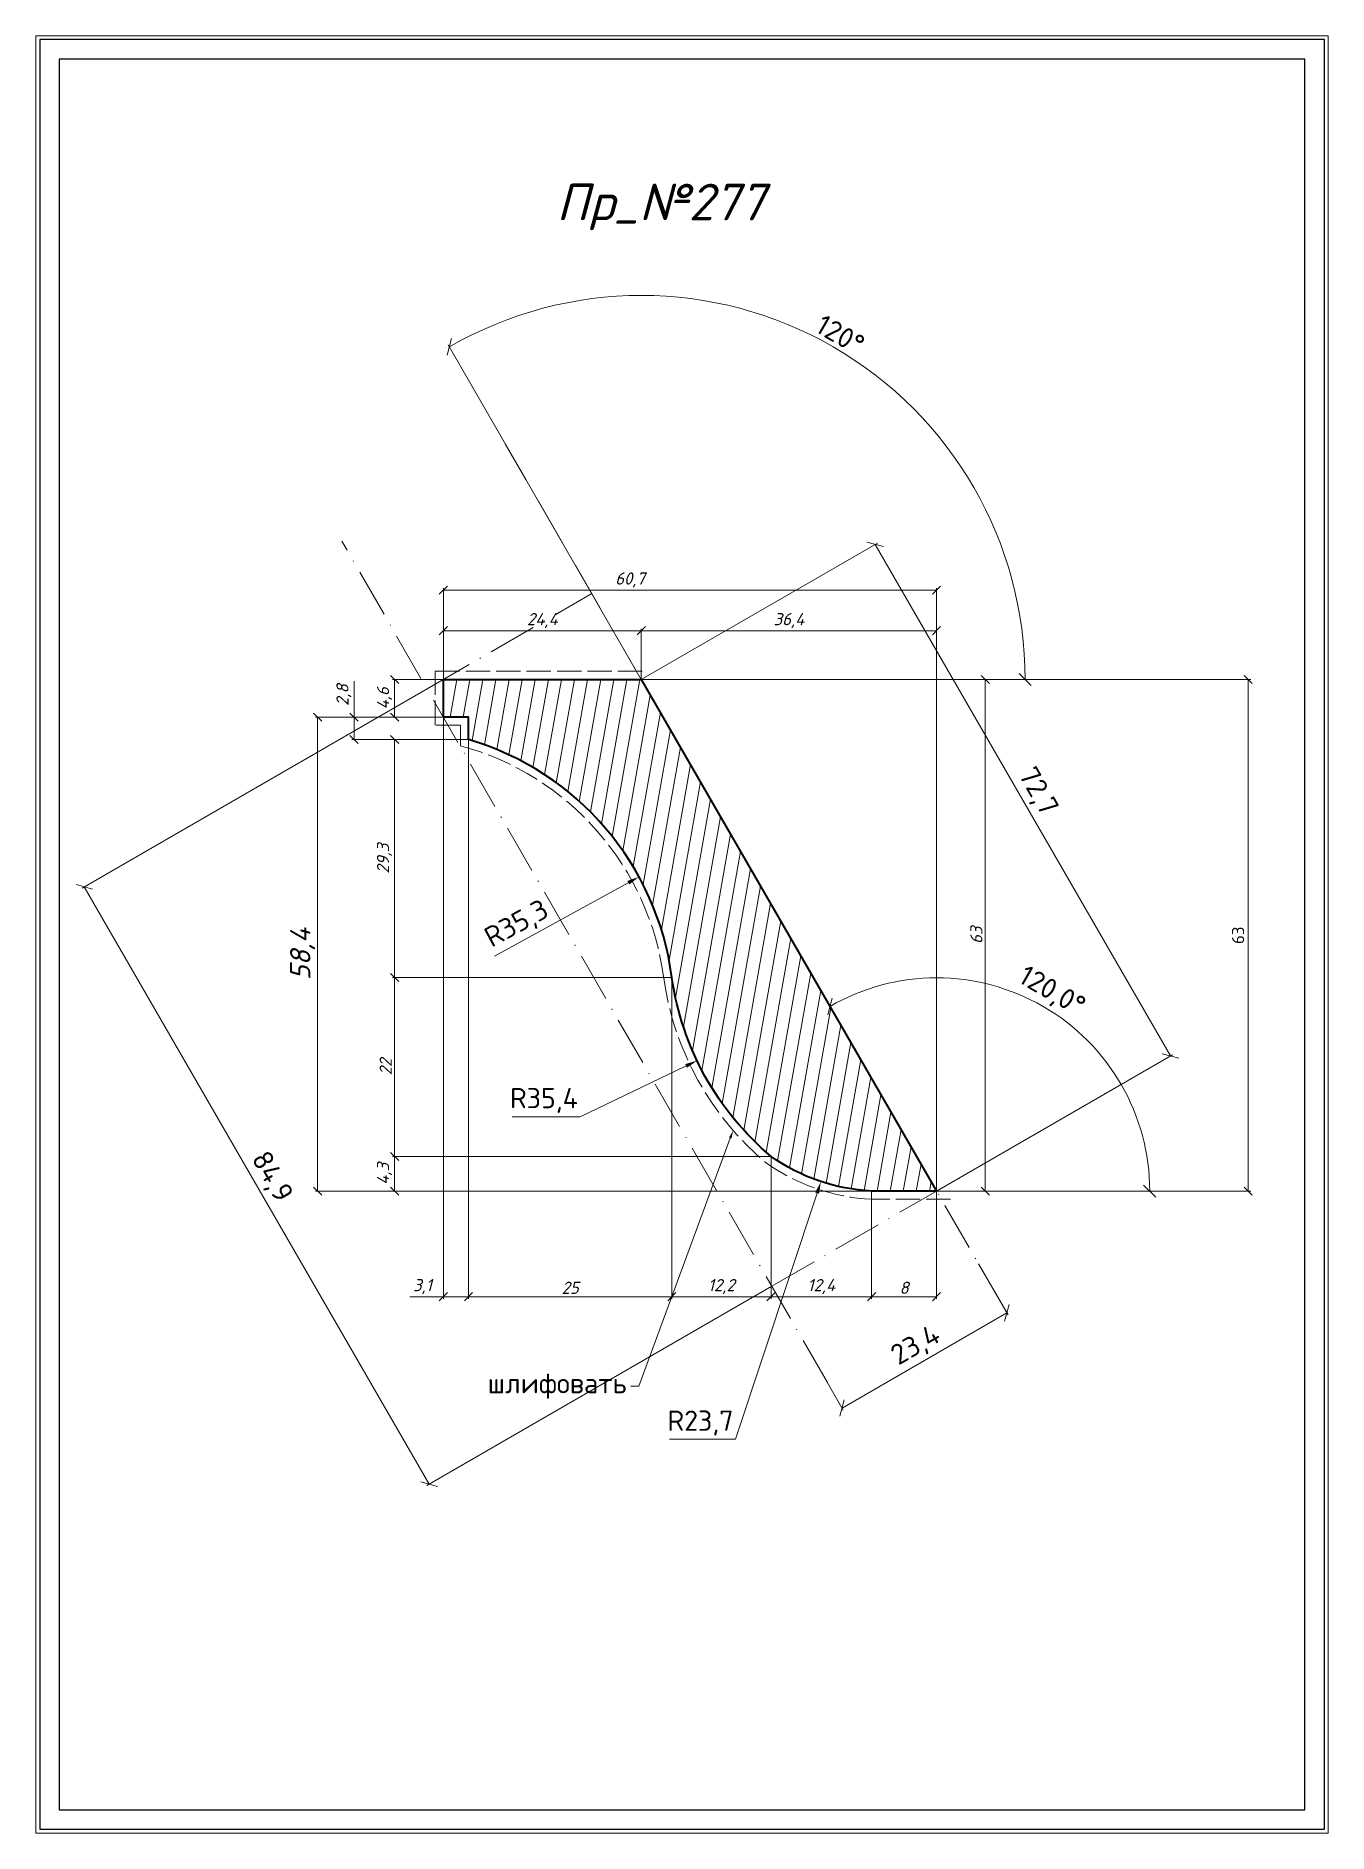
# Model space of a CAD drawing. Header units: millimetres. Extents: x 867 to 1026, y -3918 to -3697.
import ezdxf
from ezdxf import colors
from ezdxf.entities.mleader import LeaderData, LeaderLine
from ezdxf.math import Vec2, Vec3

# ---------------------------------------------------------------- set-up
doc = ezdxf.new("R2010")
doc.units = ezdxf.units.MM
doc.linetypes.add('ACAD_ISO02W100', pattern=[15, 12, -3])
doc.linetypes.add('ACAD_ISO10W100', pattern=[18, 12, -3, 0, -3])
doc.layers.get('0').update_dxf_attribs({"lineweight": 13})
for name, color, linetype, lineweight in [('Пр_№277', 1, 'Continuous', 35), ('служебный слой ЛИНИИ ОСЕВЫЕ', 7, 'ACAD_ISO10W100', 13), ('служебный слой ЛИНИИ ПУНКТИРНЫЕ', 7, 'ACAD_ISO02W100', 13), ('служебный слой НАДПИСИ', 7, 'Continuous', 13), ('служебный слой РАЗМЕРЫ', 7, 'Continuous', 9), ('служебный слой ШТАМП', 7, 'Continuous', 30), ('служебный слой ШТРИХОВКА', 7, 'Continuous', 5)]:
    doc.layers.add(name, color=color, linetype=linetype, lineweight=lineweight)
doc.styles.add('ЕСКД', font='isocpeur.ttf', dxfattribs={"oblique": 15})
doc.styles.add('ЕСКД профили размеры', font='isocpeur.ttf')
doc.styles.add('ЕСКД профили текст', font='isocpeur.ttf')
doc.dimstyles.new('ЕСКД', dxfattribs={"dimtxt": 3.5, "dimasz": 2.5, "dimexe": 0.25, "dimexo": 0, "dimgap": 0.35, "dimtad": 1, "dimdec": 1, "dimzin": 9, "dimtxsty": 'ЕСКД', "dimblk": 'OBLIQUE', "dimcen": 0, "dimclrd": 256, "dimclre": 256, "dimclrt": 256, "dimadec": 1, "dimazin": 0, "dimtfac": 1, "dimtdec": 1, "dimtmove": 0, "dimatfit": 3, "dimldrblk": 'DOTSMALL', "dimfxl": 1, "dimlwd": -1, "dimlwe": -1, "dimarcsym": 0})
doc.dimstyles.new('ЕСКД профили', dxfattribs={"dimtxt": 1.5, "dimasz": 1, "dimexe": 0.3, "dimexo": 0, "dimgap": 0.35, "dimtad": 1, "dimdec": 1, "dimzin": 9, "dimtxsty": 'ЕСКД профили размеры', "dimblk": 'OBLIQUE', "dimcen": 0, "dimclrd": 256, "dimclre": 256, "dimclrt": 256, "dimadec": 1, "dimazin": 0, "dimtfac": 1, "dimtdec": 1, "dimtmove": 0, "dimatfit": 3, "dimldrblk": 'DOTSMALL', "dimfxl": 1, "dimlwd": -1, "dimlwe": -1, "dimarcsym": 0})
doc.dimstyles.new('ЕСКД профили$4', dxfattribs={"dimtxt": 1.5, "dimasz": 1, "dimexe": 0.3, "dimexo": 0, "dimgap": 0.35, "dimtad": 1, "dimtoh": 1, "dimdec": 1, "dimzin": 9, "dimtxsty": 'ЕСКД профили размеры', "dimblk": 'OBLIQUE', "dimcen": 0, "dimse1": 1, "dimclrd": 256, "dimclre": 256, "dimclrt": 256, "dimadec": 1, "dimazin": 0, "dimtfac": 1, "dimtdec": 1, "dimtofl": 0, "dimtmove": 0, "dimatfit": 3, "dimldrblk": 'DOTSMALL', "dimfxl": 1, "dimlwd": -1, "dimlwe": -1, "dimarcsym": 2})

# ---------------------------------------------------------------- blocks, each defined once
blk = doc.blocks.new('_OBLIQUE')
at = {"color": 0, "linetype": 'ByBlock'}
blk.add_line((-0.5, -0.5), (0.5, 0.5), dxfattribs=at)
blk = doc.blocks.new('*D26')
at = {"layer": 'Defpoints', "color": 0, "transparency": 16777216}
for p in [(920.17, -3780.69), (901.58, -3839.04), (977.8, -3839.04)]:
    blk.add_point(p, dxfattribs=at)
at = {"layer": 'служебный слой РАЗМЕРЫ', "transparency": 16777216}
for p, q in [((920.17, -3780.69), (901.33, -3780.69)), ((901.58, -3780.69), (901.58, -3839.04)), ((977.8, -3839.04), (901.33, -3839.04))]:
    blk.add_line(p, q, dxfattribs=at)
for p, rotation in [((901.58, -3780.69), 90), ((901.58, -3839.04), 270)]:
    blk.add_blockref('_OBLIQUE', p, dxfattribs=dict(at, rotation=rotation))
at = {"layer": 'служебный слой РАЗМЕРЫ', "transparency": 16777216, "insert": (899.73, -3809.86), "char_height": 2.5, "attachment_point": 5, "rotation": 90, "style": 'ЕСКД'}
blk.add_mtext('58,4', dxfattribs=at)
blk = doc.blocks.new('_DotSmall')
at = {"color": 0, "linetype": 'ByBlock', "lineweight": -3, "const_width": 0.5}
blk.add_lwpolyline([(-0.0625, 0, 1), (0.0625, 0, 1)], format="xyb", close=True, dxfattribs=at)
blk = doc.blocks.new('*D25')
at = {"layer": 'Defpoints', "color": 0, "transparency": 16777216}
for p in [(941.44, -3776.06), (977.8, -3839.04), (1016.18, -3839.04)]:
    blk.add_point(p, dxfattribs=at)
at = {"layer": 'служебный слой РАЗМЕРЫ', "transparency": 16777216}
for p, q in [((941.44, -3776.06), (1016.48, -3776.06)), ((1016.18, -3776.06), (1016.18, -3839.04)), ((977.8, -3839.04), (1016.48, -3839.04))]:
    blk.add_line(p, q, dxfattribs=at)
for p, rotation in [((1016.18, -3776.06), 90), ((1016.18, -3839.04), 270)]:
    blk.add_blockref('_OBLIQUE', p, dxfattribs=dict(at, rotation=rotation))
at = {"layer": 'служебный слой РАЗМЕРЫ', "transparency": 16777216, "insert": (1014.93, -3807.55), "char_height": 1.5, "attachment_point": 5, "rotation": 90, "style": 'ЕСКД профили размеры'}
blk.add_mtext('63', dxfattribs=at)
blk = doc.blocks.new('*D24')
at = {"layer": 'Defpoints', "color": 0, "transparency": 16777216}
for p in [(977.65, -3745.68), (917.06, -3776.06), (941.44, -3776.06), (941.44, -3776.06), (977.8, -3839.04)]:
    blk.add_point(p, dxfattribs=at)
at = {"layer": 'служебный слой РАЗМЕРЫ', "transparency": 16777216}
for q in [(917.65, -3734.86), (989.01, -3776.06)]:
    blk.add_line((941.44, -3776.06), q, dxfattribs=at)
blk.add_arc((941.44, -3776.06), 47.27, 0, 120, dxfattribs=at)
at = {"layer": 'служебный слой РАЗМЕРЫ', "transparency": 16777216, "xscale": 1.5, "yscale": 1.5, "zscale": 1.5}
for p, rotation in [((917.8, -3735.12), 210.0000000000003), ((988.71, -3776.06), 270.0000000000001)]:
    blk.add_blockref('_OBLIQUE', p, dxfattribs=dict(at, rotation=rotation))
at = {"layer": 'служебный слой РАЗМЕРЫ', "transparency": 16777216, "insert": (965.95, -3733.61), "char_height": 2.5, "attachment_point": 5, "rotation": 330, "style": 'ЕСКД профили размеры'}
blk.add_mtext('120°', dxfattribs=at)
blk = doc.blocks.new('*D23')
at = {"layer": 'Defpoints', "color": 0, "transparency": 16777216}
for p in [(915.06, -3777.22), (957.51, -3850.75), (915.3, -3875.12)]:
    blk.add_point(p, dxfattribs=at)
at = {"layer": 'служебный слой РАЗМЕРЫ', "transparency": 16777216}
for p, q in [((915.06, -3777.22), (872.59, -3801.74)), ((872.85, -3801.59), (915.3, -3875.12)), ((957.51, -3850.75), (915.04, -3875.27))]:
    blk.add_line(p, q, dxfattribs=at)
at = {"layer": 'служебный слой РАЗМЕРЫ', "transparency": 16777216, "xscale": 1.5, "yscale": 1.5, "zscale": 1.5}
for p, rotation in [((872.85, -3801.59), 119.9999999999999), ((915.3, -3875.12), 299.9999999999999)]:
    blk.add_blockref('_OBLIQUE', p, dxfattribs=dict(at, rotation=rotation))
at = {"layer": 'служебный слой РАЗМЕРЫ', "transparency": 16777216, "insert": (895.81, -3837.36), "char_height": 2.5, "attachment_point": 5, "rotation": 300, "style": 'ЕСКД профили размеры'}
blk.add_mtext('84,9', dxfattribs=at)
blk = doc.blocks.new('*D22')
at = {"layer": 'Defpoints', "color": 0, "transparency": 16777216}
for p in [(982.96, -3847.98), (986.45, -3854.03), (962.67, -3859.69)]:
    blk.add_point(p, dxfattribs=at)
at = {"layer": 'служебный слой РАЗМЕРЫ', "transparency": 16777216}
for p, q in [((982.96, -3847.98), (986.6, -3854.29)), ((966.16, -3865.74), (986.45, -3854.03)), ((962.67, -3859.69), (966.31, -3866))]:
    blk.add_line(p, q, dxfattribs=at)
at = {"layer": 'служебный слой РАЗМЕРЫ', "transparency": 16777216, "xscale": 1.5, "yscale": 1.5, "zscale": 1.5}
for p, rotation in [((986.45, -3854.03), 29.9999999999992), ((966.16, -3865.74), 209.9999999999992)]:
    blk.add_blockref('_OBLIQUE', p, dxfattribs=dict(at, rotation=rotation))
at = {"layer": 'служебный слой РАЗМЕРЫ', "transparency": 16777216, "insert": (975.31, -3858.15), "char_height": 2.5, "attachment_point": 5, "rotation": 30, "style": 'ЕСКД профили размеры'}
blk.add_mtext('23,4', dxfattribs=at)
blk = doc.blocks.new('*D21')
at = {"layer": 'Defpoints', "color": 0, "transparency": 16777216}
for p in [(941.44, -3770.06), (941.44, -3776.06), (977.8, -3839.04)]:
    blk.add_point(p, dxfattribs=at)
at = {"layer": 'служебный слой РАЗМЕРЫ', "transparency": 16777216}
for p, q in [((941.44, -3776.06), (941.44, -3769.81)), ((977.8, -3770.06), (941.44, -3770.06)), ((977.8, -3839.04), (977.8, -3769.81))]:
    blk.add_line(p, q, dxfattribs=at)
at = {"layer": 'служебный слой РАЗМЕРЫ', "transparency": 16777216, "rotation": 180}
blk.add_blockref('_OBLIQUE', (941.44, -3770.06), dxfattribs=at)
at = {"layer": 'служебный слой РАЗМЕРЫ', "transparency": 16777216}
blk.add_blockref('_OBLIQUE', (977.8, -3770.06), dxfattribs=at)
at = {"layer": 'служебный слой РАЗМЕРЫ', "transparency": 16777216, "insert": (959.62, -3768.81), "char_height": 1.5, "attachment_point": 5, "style": 'ЕСКД'}
blk.add_mtext('36,4', dxfattribs=at)
blk = doc.blocks.new('*D20')
at = {"layer": 'Defpoints', "color": 0, "transparency": 16777216}
for p in [(941.44, -3776.06), (1006.61, -3822.41), (977.8, -3839.04)]:
    blk.add_point(p, dxfattribs=at)
at = {"layer": 'служебный слой РАЗМЕРЫ', "transparency": 16777216}
for p, q in [((941.44, -3776.06), (970.51, -3759.28)), ((970.25, -3759.43), (1006.61, -3822.41)), ((977.8, -3839.04), (1006.87, -3822.26))]:
    blk.add_line(p, q, dxfattribs=at)
at = {"layer": 'служебный слой РАЗМЕРЫ', "transparency": 16777216, "xscale": 1.5, "yscale": 1.5, "zscale": 1.5}
for p, rotation in [((970.25, -3759.43), 120), ((1006.61, -3822.41), 300.0000000000001)]:
    blk.add_blockref('_OBLIQUE', p, dxfattribs=dict(at, rotation=rotation))
at = {"layer": 'служебный слой РАЗМЕРЫ', "transparency": 16777216, "insert": (990.16, -3789.92), "char_height": 2.5, "attachment_point": 5, "rotation": 300, "style": 'ЕСКД профили размеры'}
blk.add_mtext('72,7', dxfattribs=at)
blk = doc.blocks.new('*D19')
at = {"layer": 'Defpoints', "color": 0, "transparency": 16777216}
for p in [(971.01, -3815.41), (963.56, -3837.87)]:
    blk.add_point(p, dxfattribs=at)
at = {"layer": 'служебный слой РАЗМЕРЫ', "transparency": 16777216}
for p, q in [((953.03, -3869.59), (963.08, -3839.29)), ((944.9, -3869.59), (953.03, -3869.59))]:
    blk.add_line(p, q, dxfattribs=at)
blk.add_solid([(962.85, -3839.21), (963.32, -3839.37), (963.56, -3837.87)], dxfattribs=at)
at = {"layer": 'служебный слой РАЗМЕРЫ', "transparency": 16777216, "insert": (948.72, -3867.59), "char_height": 2.5, "attachment_point": 5, "style": 'ЕСКД профили размеры'}
blk.add_mtext('R23,7', dxfattribs=at)
blk = doc.blocks.new('*D18')
at = {"layer": 'Defpoints', "color": 0, "transparency": 16777216}
for p in [(980.25, -3807.71), (948.3, -3822.99)]:
    blk.add_point(p, dxfattribs=at)
at = {"layer": 'служебный слой РАЗМЕРЫ', "transparency": 16777216}
for p, q in [((933.89, -3829.88), (946.95, -3823.63)), ((925.52, -3829.88), (933.89, -3829.88))]:
    blk.add_line(p, q, dxfattribs=at)
blk.add_solid([(946.84, -3823.41), (947.06, -3823.86), (948.3, -3822.99)], dxfattribs=at)
at = {"layer": 'служебный слой РАЗМЕРЫ', "transparency": 16777216, "insert": (929.45, -3827.88), "char_height": 2.5, "attachment_point": 5, "style": 'ЕСКД профили размеры'}
blk.add_mtext('R35,4', dxfattribs=at)
blk = doc.blocks.new('*D17')
at = {"layer": 'Defpoints', "color": 0, "transparency": 16777216}
for p in [(941.15, -3800.36), (910.21, -3817.31)]:
    blk.add_point(p, dxfattribs=at)
at = {"layer": 'служебный слой РАЗМЕРЫ', "transparency": 16777216}
blk.add_line((923.35, -3810.11), (939.84, -3801.08), dxfattribs=at)
blk.add_solid([(939.72, -3800.86), (939.96, -3801.3), (941.15, -3800.36)], dxfattribs=at)
at = {"layer": 'служебный слой РАЗМЕРЫ', "transparency": 16777216, "insert": (926.17, -3806.29), "char_height": 2.5, "attachment_point": 5, "rotation": 28.7178, "style": 'ЕСКД профили размеры'}
blk.add_mtext('R35,3', dxfattribs=at)
blk = doc.blocks.new('*D16')
at = {"layer": 'Defpoints', "color": 0, "transparency": 16777216}
for p in [(941.44, -3776.06), (997.91, -3822.17), (969.8, -3839.04), (977.8, -3839.04), (977.8, -3839.04)]:
    blk.add_point(p, dxfattribs=at)
at = {"layer": 'служебный слой РАЗМЕРЫ', "transparency": 16777216}
blk.add_line((977.8, -3839.04), (1004.35, -3839.04), dxfattribs=at)
blk.add_arc((977.8, -3839.04), 26.25, 0, 120, dxfattribs=at)
at = {"layer": 'служебный слой РАЗМЕРЫ', "transparency": 16777216, "xscale": 1.5, "yscale": 1.5, "zscale": 1.5}
for p, rotation in [((964.68, -3816.31), 210.0000000000003), ((1004.05, -3839.04), 270.0000000000006)]:
    blk.add_blockref('_OBLIQUE', p, dxfattribs=dict(at, rotation=rotation))
at = {"layer": 'служебный слой РАЗМЕРЫ', "transparency": 16777216, "insert": (991.92, -3814.58), "char_height": 2.5, "attachment_point": 5, "rotation": 330, "style": 'ЕСКД профили размеры'}
blk.add_mtext('120,0°', dxfattribs=at)
blk = doc.blocks.new('*D14')
at = {"layer": 'Defpoints', "color": 0, "transparency": 16777216}
for p in [(969.8, -3839.04), (977.8, -3839.04), (969.8, -3852.04)]:
    blk.add_point(p, dxfattribs=at)
at = {"layer": 'служебный слой РАЗМЕРЫ', "transparency": 16777216}
for p, q in [((969.8, -3839.04), (969.8, -3852.29)), ((977.8, -3839.04), (977.8, -3852.29)), ((977.8, -3852.04), (969.8, -3852.04))]:
    blk.add_line(p, q, dxfattribs=at)
at = {"layer": 'служебный слой РАЗМЕРЫ', "transparency": 16777216, "rotation": 180}
blk.add_blockref('_OBLIQUE', (969.8, -3852.04), dxfattribs=at)
at = {"layer": 'служебный слой РАЗМЕРЫ', "transparency": 16777216}
blk.add_blockref('_OBLIQUE', (977.8, -3852.04), dxfattribs=at)
at = {"layer": 'служебный слой РАЗМЕРЫ', "transparency": 16777216, "insert": (973.8, -3850.94), "char_height": 1.5, "attachment_point": 5, "style": 'ЕСКД'}
blk.add_mtext('8', dxfattribs=at)
blk = doc.blocks.new('*D13')
at = {"layer": 'Defpoints', "color": 0, "transparency": 16777216}
for p in [(957.41, -3834.77), (969.8, -3839.04), (969.8, -3852.04)]:
    blk.add_point(p, dxfattribs=at)
at = {"layer": 'служебный слой РАЗМЕРЫ', "transparency": 16777216}
for p, q in [((957.41, -3834.77), (957.41, -3852.29)), ((969.8, -3839.04), (969.8, -3852.29)), ((957.41, -3852.04), (969.8, -3852.04))]:
    blk.add_line(p, q, dxfattribs=at)
at = {"layer": 'служебный слой РАЗМЕРЫ', "transparency": 16777216, "rotation": 180}
blk.add_blockref('_OBLIQUE', (957.41, -3852.04), dxfattribs=at)
at = {"layer": 'служебный слой РАЗМЕРЫ', "transparency": 16777216}
blk.add_blockref('_OBLIQUE', (969.8, -3852.04), dxfattribs=at)
at = {"layer": 'служебный слой РАЗМЕРЫ', "transparency": 16777216, "insert": (963.61, -3850.79), "char_height": 1.5, "attachment_point": 5, "style": 'ЕСКД'}
blk.add_mtext('12,4', dxfattribs=at)
blk = doc.blocks.new('*D12')
at = {"layer": 'Defpoints', "color": 0, "transparency": 16777216}
for p in [(945.2, -3812.75), (957.41, -3834.77), (945.2, -3852.04)]:
    blk.add_point(p, dxfattribs=at)
at = {"layer": 'служебный слой РАЗМЕРЫ', "transparency": 16777216}
for p, q in [((945.2, -3812.75), (945.2, -3852.29)), ((957.41, -3834.77), (957.41, -3852.29)), ((957.41, -3852.04), (945.2, -3852.04))]:
    blk.add_line(p, q, dxfattribs=at)
at = {"layer": 'служебный слой РАЗМЕРЫ', "transparency": 16777216, "rotation": 180}
blk.add_blockref('_OBLIQUE', (945.2, -3852.04), dxfattribs=at)
at = {"layer": 'служебный слой РАЗМЕРЫ', "transparency": 16777216}
blk.add_blockref('_OBLIQUE', (957.41, -3852.04), dxfattribs=at)
at = {"layer": 'служебный слой РАЗМЕРЫ', "transparency": 16777216, "insert": (951.3, -3850.79), "char_height": 1.5, "attachment_point": 5, "style": 'ЕСКД'}
blk.add_mtext('12,2', dxfattribs=at)
blk = doc.blocks.new('*D10')
at = {"layer": 'Defpoints', "color": 0, "transparency": 16777216}
for p in [(917.06, -3780.69), (920.17, -3783.46), (917.06, -3852.04)]:
    blk.add_point(p, dxfattribs=at)
at = {"layer": 'служебный слой РАЗМЕРЫ', "transparency": 16777216}
for p, q in [((917.06, -3780.69), (917.06, -3852.29)), ((920.17, -3783.46), (920.17, -3852.29)), ((917.06, -3852.04), (912.93, -3852.04)), ((920.17, -3852.04), (917.06, -3852.04))]:
    blk.add_line(p, q, dxfattribs=at)
at = {"layer": 'служебный слой РАЗМЕРЫ', "transparency": 16777216, "rotation": 180}
blk.add_blockref('_OBLIQUE', (917.06, -3852.04), dxfattribs=at)
at = {"layer": 'служебный слой РАЗМЕРЫ', "transparency": 16777216}
blk.add_blockref('_OBLIQUE', (920.17, -3852.04), dxfattribs=at)
at = {"layer": 'служебный слой РАЗМЕРЫ', "transparency": 16777216, "insert": (914.5, -3850.79), "char_height": 1.5, "attachment_point": 5, "style": 'ЕСКД'}
blk.add_mtext('3,1', dxfattribs=at)
blk = doc.blocks.new('*D9')
at = {"layer": 'Defpoints', "color": 0, "transparency": 16777216}
for p in [(957.41, -3834.77), (911.06, -3839.04), (969.8, -3839.04)]:
    blk.add_point(p, dxfattribs=at)
at = {"layer": 'служебный слой РАЗМЕРЫ', "transparency": 16777216}
for p, q in [((957.41, -3834.77), (910.81, -3834.77)), ((911.06, -3834.77), (911.06, -3839.04)), ((969.8, -3839.04), (910.81, -3839.04))]:
    blk.add_line(p, q, dxfattribs=at)
for p, rotation in [((911.06, -3834.77), 90), ((911.06, -3839.04), 270)]:
    blk.add_blockref('_OBLIQUE', p, dxfattribs=dict(at, rotation=rotation))
at = {"layer": 'служебный слой РАЗМЕРЫ', "transparency": 16777216, "insert": (909.81, -3836.91), "char_height": 1.5, "attachment_point": 5, "rotation": 90, "style": 'ЕСКД'}
blk.add_mtext('4,3', dxfattribs=at)
blk = doc.blocks.new('*D8')
at = {"layer": 'Defpoints', "color": 0, "transparency": 16777216}
for p in [(945.2, -3812.75), (911.06, -3834.77), (957.41, -3834.77)]:
    blk.add_point(p, dxfattribs=at)
at = {"layer": 'служебный слой РАЗМЕРЫ', "transparency": 16777216}
for p, q in [((945.2, -3812.75), (910.81, -3812.75)), ((911.06, -3812.75), (911.06, -3834.77)), ((957.41, -3834.77), (910.81, -3834.77))]:
    blk.add_line(p, q, dxfattribs=at)
for p, rotation in [((911.06, -3812.75), 90), ((911.06, -3834.77), 270)]:
    blk.add_blockref('_OBLIQUE', p, dxfattribs=dict(at, rotation=rotation))
at = {"layer": 'служебный слой РАЗМЕРЫ', "transparency": 16777216, "insert": (909.96, -3823.76), "char_height": 1.5, "attachment_point": 5, "rotation": 90, "style": 'ЕСКД'}
blk.add_mtext('22', dxfattribs=at)
blk = doc.blocks.new('*D7')
at = {"layer": 'Defpoints', "color": 0, "transparency": 16777216}
for p in [(920.17, -3783.46), (911.06, -3812.75), (945.2, -3812.75)]:
    blk.add_point(p, dxfattribs=at)
at = {"layer": 'служебный слой РАЗМЕРЫ', "transparency": 16777216}
for p, q in [((920.17, -3783.46), (910.81, -3783.46)), ((911.06, -3783.46), (911.06, -3812.75)), ((945.2, -3812.75), (910.81, -3812.75))]:
    blk.add_line(p, q, dxfattribs=at)
for p, rotation in [((911.06, -3783.46), 90), ((911.06, -3812.75), 270)]:
    blk.add_blockref('_OBLIQUE', p, dxfattribs=dict(at, rotation=rotation))
at = {"layer": 'служебный слой РАЗМЕРЫ', "transparency": 16777216, "insert": (909.81, -3798.11), "char_height": 1.5, "attachment_point": 5, "rotation": 90, "style": 'ЕСКД'}
blk.add_mtext('29,3', dxfattribs=at)
blk = doc.blocks.new('*D6')
at = {"layer": 'Defpoints', "color": 0, "transparency": 16777216}
for p in [(906.06, -3780.69), (917.06, -3780.69), (920.17, -3783.46)]:
    blk.add_point(p, dxfattribs=at)
at = {"layer": 'служебный слой РАЗМЕРЫ', "transparency": 16777216}
for p, q in [((906.06, -3780.69), (906.06, -3776.26)), ((917.06, -3780.69), (905.81, -3780.69)), ((906.06, -3783.46), (906.06, -3780.69)), ((920.17, -3783.46), (905.81, -3783.46))]:
    blk.add_line(p, q, dxfattribs=at)
for p, rotation in [((906.06, -3780.69), 90), ((906.06, -3783.46), 270)]:
    blk.add_blockref('_OBLIQUE', p, dxfattribs=dict(at, rotation=rotation))
at = {"layer": 'служебный слой РАЗМЕРЫ', "transparency": 16777216, "insert": (904.81, -3777.98), "char_height": 1.5, "attachment_point": 5, "rotation": 90, "style": 'ЕСКД'}
blk.add_mtext('2,8', dxfattribs=at)
blk = doc.blocks.new('*D5')
at = {"layer": 'Defpoints', "color": 0, "transparency": 16777216}
for p in [(911.06, -3776.06), (917.06, -3776.06), (917.06, -3780.69)]:
    blk.add_point(p, dxfattribs=at)
at = {"layer": 'служебный слой РАЗМЕРЫ', "transparency": 16777216}
for p, q in [((917.06, -3776.06), (910.81, -3776.06)), ((911.06, -3780.69), (911.06, -3776.06)), ((917.06, -3780.69), (910.81, -3780.69))]:
    blk.add_line(p, q, dxfattribs=at)
for p, rotation in [((911.06, -3776.06), 90), ((911.06, -3780.69), 270)]:
    blk.add_blockref('_OBLIQUE', p, dxfattribs=dict(at, rotation=rotation))
at = {"layer": 'служебный слой РАЗМЕРЫ', "transparency": 16777216, "insert": (909.81, -3778.38), "char_height": 1.5, "attachment_point": 5, "rotation": 90, "style": 'ЕСКД'}
blk.add_mtext('4,6', dxfattribs=at)
blk = doc.blocks.new('*D4')
at = {"layer": 'Defpoints', "color": 0, "transparency": 16777216}
for p in [(941.44, -3770.06), (917.06, -3776.06), (941.44, -3776.06)]:
    blk.add_point(p, dxfattribs=at)
at = {"layer": 'служебный слой РАЗМЕРЫ', "transparency": 16777216}
for p, q in [((917.06, -3776.06), (917.06, -3769.81)), ((917.06, -3770.06), (941.44, -3770.06)), ((941.44, -3776.06), (941.44, -3769.81))]:
    blk.add_line(p, q, dxfattribs=at)
at = {"layer": 'служебный слой РАЗМЕРЫ', "transparency": 16777216, "rotation": 180}
blk.add_blockref('_OBLIQUE', (917.06, -3770.06), dxfattribs=at)
at = {"layer": 'служебный слой РАЗМЕРЫ', "transparency": 16777216}
blk.add_blockref('_OBLIQUE', (941.44, -3770.06), dxfattribs=at)
at = {"layer": 'служебный слой РАЗМЕРЫ', "transparency": 16777216, "insert": (929.25, -3768.81), "char_height": 1.5, "attachment_point": 5, "style": 'ЕСКД'}
blk.add_mtext('24,4', dxfattribs=at)
blk = doc.blocks.new('*D3')
at = {"layer": 'Defpoints', "color": 0, "transparency": 16777216}
for p in [(917.06, -3765.06), (917.06, -3776.06), (977.8, -3839.04)]:
    blk.add_point(p, dxfattribs=at)
at = {"layer": 'служебный слой РАЗМЕРЫ', "transparency": 16777216}
for p, q in [((917.06, -3776.06), (917.06, -3764.81)), ((977.8, -3839.04), (977.8, -3764.81)), ((977.8, -3765.06), (917.06, -3765.06))]:
    blk.add_line(p, q, dxfattribs=at)
at = {"layer": 'служебный слой РАЗМЕРЫ', "transparency": 16777216, "rotation": 180}
blk.add_blockref('_OBLIQUE', (917.06, -3765.06), dxfattribs=at)
at = {"layer": 'служебный слой РАЗМЕРЫ', "transparency": 16777216}
blk.add_blockref('_OBLIQUE', (977.8, -3765.06), dxfattribs=at)
at = {"layer": 'служебный слой РАЗМЕРЫ', "transparency": 16777216, "insert": (940.06, -3763.81), "char_height": 1.5, "attachment_point": 5, "style": 'ЕСКД'}
blk.add_mtext('60,7', dxfattribs=at)

msp = doc.modelspace()

# ---------------------------------------------------------------- hatches: boundary and pattern name
at = {"layer": 'служебный слой ШТРИХОВКА'}
h = msp.add_hatch(dxfattribs=at)
h.set_pattern_fill('ANSI31', color=256, scale=0.5, angle=35, style=0)
h.set_pattern_definition([(80, (0, -27.097), (-1.5633823, 0.2756665), [])])
h.paths.add_polyline_path([(941.44, -3776.06), (917.06, -3776.06), (917.06, -3780.69), (920.17, -3780.69), (920.17, -3783.46, -0.297046), (945.2, -3812.75, 0.183794), (957.41, -3834.77, 0.141205), (969.8, -3839.04), (977.8, -3839.04)])

# ---------------------------------------------------------------- linework, layer by layer
at = {"layer": 'Пр_№277', "lineweight": 40}
msp.add_lwpolyline([(941.44, -3776.06), (977.8, -3839.04), (969.8, -3839.04, -0.141205), (957.41, -3834.77, -0.183794), (945.2, -3812.75, 0.297046), (920.17, -3783.46), (920.17, -3780.69), (917.06, -3780.69), (917.06, -3776.06)], format="xyb", close=True, dxfattribs=at)
at = {"layer": 'служебный слой ЛИНИИ ОСЕВЫЕ', "ltscale": 0.5}
for p, q in [((986.37, -3853.88), (924.68, -3747.04)), ((964.36, -3862.61), (904.56, -3759.04))]:
    msp.add_line(p, q, dxfattribs=at)
for points in [[(915.06, -3777.22), (935.34, -3765.5)], [(957.51, -3850.75), (977.8, -3839.04)]]:
    msp.add_lwpolyline(points, dxfattribs=at)
at = {"layer": 'служебный слой ЛИНИИ ПУНКТИРНЫЕ', "ltscale": 0.25}
msp.add_lwpolyline([(979.53, -3840.04), (969.78, -3840.04, -0.141933), (956.8, -3835.57, -0.184156), (944.21, -3812.89, 0.303025), (919.17, -3784.22), (919.17, -3781.69), (916.06, -3781.69), (916.06, -3775.06), (942.02, -3775.06)], format="xyb", dxfattribs=at)
at = {"layer": 'служебный слой ШТАМП', "color": 6, "lineweight": 5, "ltscale": 100}
msp.add_lwpolyline([(1026.01, -3696.85), (866.89, -3696.85), (866.89, -3918.06), (1026.01, -3918.06)], close=True, dxfattribs=at)
at = {"layer": 'служебный слой ШТАМП', "ltscale": 100}
for points in [[(1025.55, -3697.3), (867.35, -3697.3), (867.35, -3917.6), (1025.55, -3917.6)], [(1023.15, -3699.7), (869.75, -3699.7), (869.75, -3915.2), (1023.15, -3915.2)]]:
    msp.add_lwpolyline(points, close=True, dxfattribs=at)

# ---------------------------------------------------------------- texts
at = {"layer": 'служебный слой НАДПИСИ', "style": 'ЕСКД', "oblique": 15}
msp.add_text('Пр_№277', height=4.5, dxfattribs=at).set_placement((930.98, -3719.54))

# ---------------------------------------------------------------- dimensions: what is measured, and where the dimension line sits
at = {"layer": 'служебный слой РАЗМЕРЫ'}
for base, line2, override, picture, middle in [((977.65, -3745.68), ((917.06, -3776.06), (941.44, -3776.06)), {"dimtxt": 2.5, "dimasz": 1.5, "dimgap": 0.5, "dimadec": 0}, '*D24', (965.95, -3733.61)), ((997.91, -3822.17), ((977.8, -3839.04), (969.8, -3839.04)), {"dimtxt": 2.5, "dimasz": 1.5, "dimgap": 0.5}, '*D16', (991.92, -3814.58))]:
    dim = msp.add_angular_dim_2l(base=base, line1=((941.44, -3776.06), (977.8, -3839.04)), line2=line2, dimstyle='ЕСКД профили', override=override, dxfattribs=at)
    dim.commit()
    dim.dimension.update_dxf_attribs({"geometry": picture, "text_midpoint": middle})
for p1, p2, distance, picture, middle in [((941.44, -3776.06), (977.8, -3839.04), 33.27, '*D20', (990.16, -3789.92)), ((915.06, -3777.22), (957.51, -3850.75), -48.74, '*D23', (895.81, -3837.36)), ((962.67, -3859.69), (982.96, -3847.98), -6.98, '*D22', (975.31, -3858.15))]:
    dim = msp.add_aligned_dim(p1=p1, p2=p2, distance=distance, dimstyle='ЕСКД профили', override={"dimtxt": 2.5, "dimasz": 1.5, "dimgap": 0.5}, dxfattribs=at)
    dim.commit()
    dim.dimension.update_dxf_attribs({"geometry": picture, "text_midpoint": middle})
dim = msp.add_linear_dim(base=(917.06, -3765.06), p1=(977.8, -3839.04), p2=(917.06, -3776.06), dimstyle='ЕСКД', override={"dimtxt": 1.5, "dimasz": 1}, dxfattribs=at)
dim.commit()
dim.dimension.update_dxf_attribs({"geometry": '*D3', "text_midpoint": (940.06, -3765.06), "dimtype": 128})
for base, p1, p2, picture, middle in [((941.44, -3770.06), (917.06, -3776.06), (941.44, -3776.06), '*D4', (929.25, -3768.81)), ((941.44, -3770.06), (977.8, -3839.04), (941.44, -3776.06), '*D21', (959.62, -3768.81)), ((917.06, -3852.04), (920.17, -3783.46), (917.06, -3780.69), '*D10', (914.5, -3850.79)), ((945.2, -3852.04), (957.41, -3834.77), (945.2, -3812.75), '*D12', (951.3, -3850.79)), ((969.8, -3852.04), (957.41, -3834.77), (969.8, -3839.04), '*D13', (963.61, -3850.79)), ((969.8, -3852.04), (977.8, -3839.04), (969.8, -3839.04), '*D14', (973.8, -3850.94))]:
    dim = msp.add_linear_dim(base=base, p1=p1, p2=p2, dimstyle='ЕСКД', override={"dimtxt": 1.5, "dimasz": 1}, dxfattribs=at)
    dim.commit()
    dim.dimension.update_dxf_attribs({"geometry": picture, "text_midpoint": middle})
for base, p1, p2, dimstyle, override, picture, middle in [((911.06, -3776.06), (917.06, -3780.69), (917.06, -3776.06), 'ЕСКД', {"dimtxt": 1.5, "dimasz": 1}, '*D5', (909.81, -3778.38)), ((1016.18, -3839.04), (941.44, -3776.06), (977.8, -3839.04), 'ЕСКД профили', {"dimtxt": 1.5, "dimasz": 1, "dimgap": 0.5}, '*D25', (1014.93, -3807.55)), ((906.06, -3780.69), (920.17, -3783.46), (917.06, -3780.69), 'ЕСКД', {"dimtxt": 1.5, "dimasz": 1}, '*D6', (904.81, -3777.98)), ((901.5833, -3839.0408), (920.1733, -3780.6891), (977.8003, -3839.0408), 'ЕСКД', {"dimtxt": 2.5, "dimasz": 1}, '*D26', (899.7333, -3809.865)), ((911.06, -3812.75), (920.17, -3783.46), (945.2, -3812.75), 'ЕСКД', {"dimtxt": 1.5, "dimasz": 1}, '*D7', (909.81, -3798.11)), ((911.06, -3834.77), (945.2, -3812.75), (957.41, -3834.77), 'ЕСКД', {"dimtxt": 1.5, "dimasz": 1}, '*D8', (909.96, -3823.76)), ((911.06, -3839.04), (957.41, -3834.77), (969.8, -3839.04), 'ЕСКД', {"dimtxt": 1.5, "dimasz": 1}, '*D9', (909.81, -3836.91))]:
    dim = msp.add_linear_dim(base=base, p1=p1, p2=p2, angle=90, dimstyle=dimstyle, override=override, dxfattribs=at)
    dim.commit()
    dim.dimension.update_dxf_attribs({"geometry": picture, "text_midpoint": middle})
msp.add_linear_dim(base=(983.8, -3776.06), p1=(977.8, -3839.04), p2=(941.44, -3776.06), angle=90, dimstyle='ЕСКД', override={"dimtxt": 1.5, "dimasz": 1}, dxfattribs=at).render()
msp.add_linear_dim(base=(945.2, -3852.04), p1=(920.17, -3783.46), p2=(945.2, -3812.75), dimstyle='ЕСКД', override={"dimtxt": 1.5, "dimasz": 1}, dxfattribs=at).render()
for center, mpoint, picture, middle in [((910.21, -3817.31), (941.15, -3800.36), '*D17', (927.13, -3808.04)), ((980.25, -3807.71), (948.3, -3822.99), '*D18', (929.45, -3829.88)), ((971.01, -3815.41), (963.56, -3837.87), '*D19', (948.72, -3869.59))]:
    dim = msp.add_radius_dim(center=center, mpoint=mpoint, dimstyle='ЕСКД профили$4', override={"dimtxt": 2.5, "dimasz": 1.5, "dimgap": 0.5, "dimsah": 1}, dxfattribs=at)
    dim.commit()
    dim.dimension.update_dxf_attribs({"geometry": picture, "text_midpoint": middle, "dimtype": 132})

# ---------------------------------------------------------------- leaders
ml = msp.add_multileader_mtext('Standard', dxfattribs=at)
ml.set_content('\\A1;шлифовать', color=256, style='ЕСКД профили текст')
ml.set_leader_properties(color=256, linetype='ByLayer', lineweight=-1)
ml.build(insert=Vec2(0, 0))
ml.multileader.update_dxf_attribs({"dogleg_length": 1, "arrow_head_size": 1})
ctx = ml.context
ctx.base_point, ctx.char_height, ctx.arrow_head_size, ctx.landing_gap_size, ctx.plane_origin = Vec3(922.15, -3863.05), 2.5, 1, 0.5, Vec3(867.94, -3766.64)
ctx.text_align_type = 2
notes = []
notes.append((ctx, [(0, (1, 1, 0), (941.15, -3863.05), (-1, 0), 1, [(0, [(952.74, -3831.57)], 0, [])])]))
ctx.mtext.insert, ctx.mtext.alignment, ctx.mtext.flow_direction = Vec3(939.65, -3861.43), 3, 5
for ctx, leaders in notes:
    for number, flags, end, landing, length, lines in leaders:
        leader = LeaderData()
        leader.index, (leader.has_last_leader_line, leader.has_dogleg_vector, leader.attachment_direction) = number, flags
        leader.last_leader_point, leader.dogleg_vector, leader.dogleg_length = Vec3(end), Vec3(landing), length
        for number, points, colour, breaks in lines:
            line = LeaderLine()
            line.index, line.vertices, line.color, line.breaks = number, Vec3.list(points), colors.encode_raw_color(colour), breaks
            leader.lines.append(line)
        ctx.leaders.append(leader)

doc.saveas('drawing.dxf')
